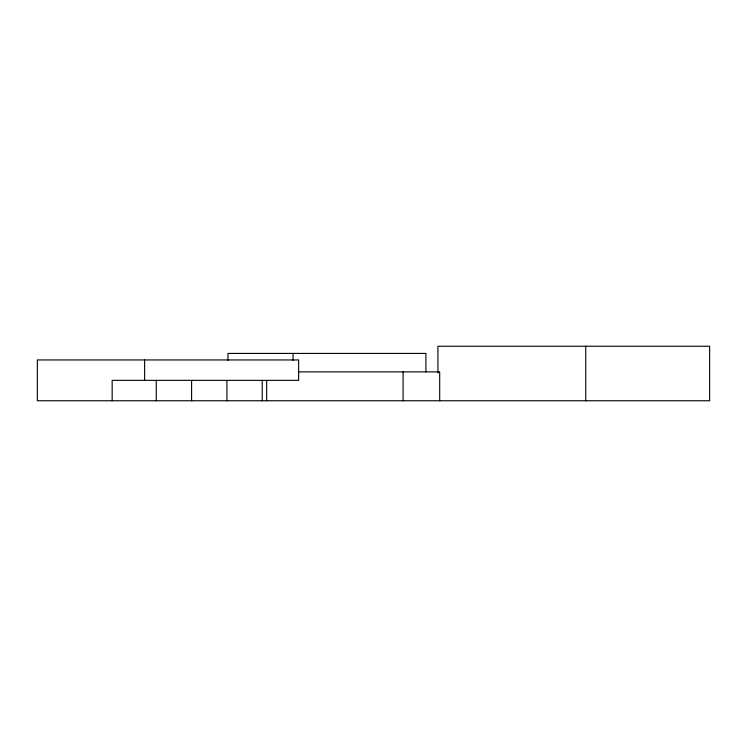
<?xml version="1.0" encoding="UTF-8"?>
<svg xmlns="http://www.w3.org/2000/svg" width="747" height="747" viewBox="0 0 747 747"><rect width="100%" height="100%" fill="white"/><g stroke="black" fill="none" stroke-linecap="round" stroke-linejoin="round"><path stroke-width="1.12" d="M298.613 371.875L439.684 371.875L439.684 400.756M585.732 346.244L585.732 400.756M437.929 372.921L437.929 346.244L709.65 346.244L709.65 400.756L37.35 400.756L37.35 359.951L298.613 359.951L298.613 380.354L112.162 380.354L112.162 400.756M425.911 371.894L425.911 353.424L227.956 353.424L227.956 360.353M403.072 371.875L403.072 400.756M293.039 353.424L293.039 360.343M266.679 380.354L266.679 400.756M262.244 380.354L262.244 400.756M226.92 380.354L226.92 400.756M191.596 380.354L191.596 400.756M156.272 380.354L156.272 400.756M144.619 359.951L144.619 380.354"/></g></svg>
